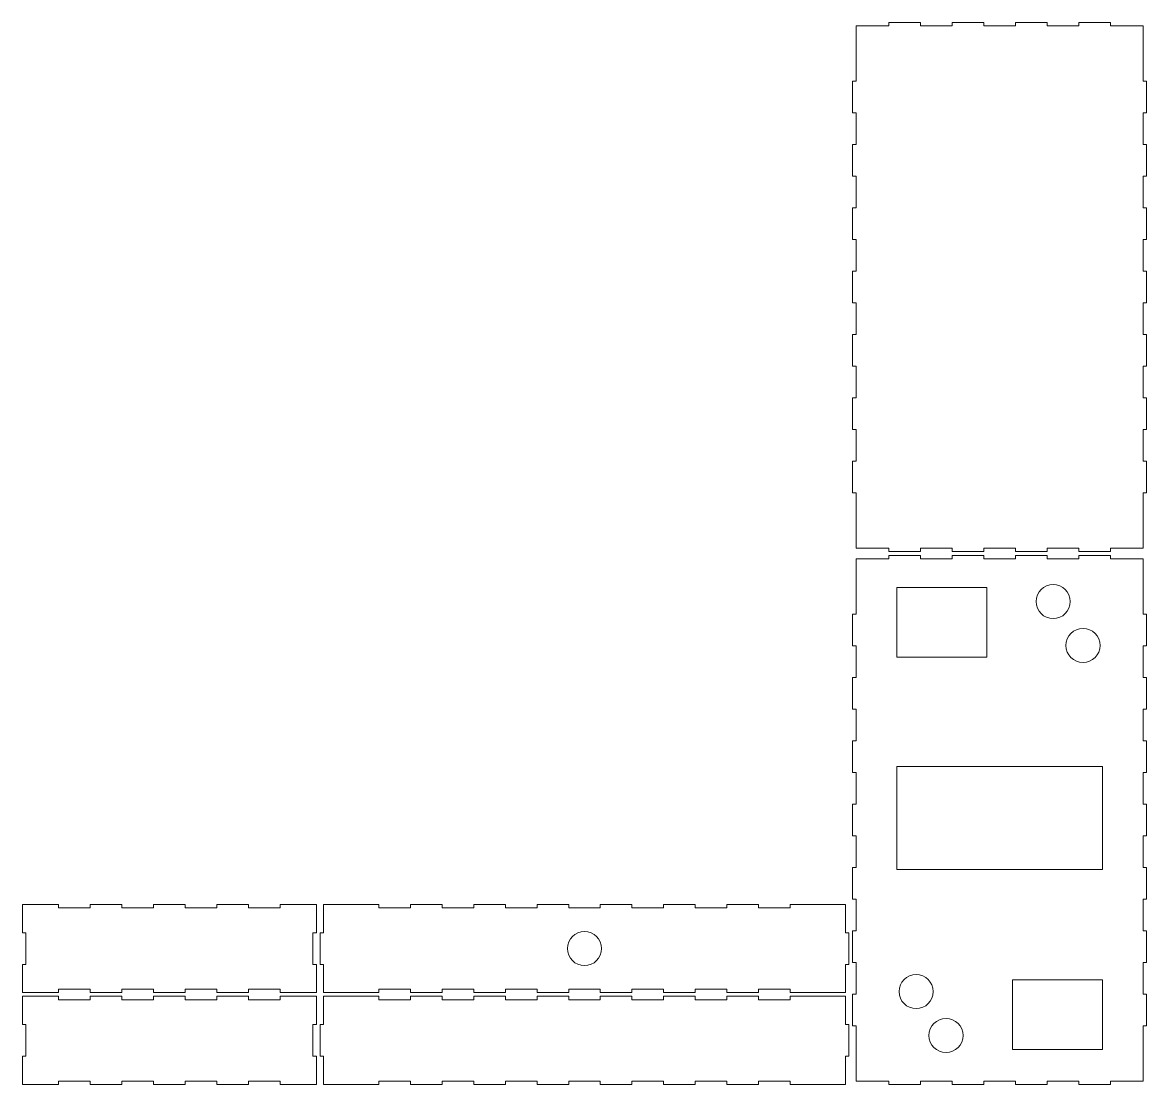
# Model space of a CAD drawing. Header units: inches. Extents: x 0 to 38.2, y 0 to 36.1.
import ezdxf

# ---------------------------------------------------------------- set-up
doc = ezdxf.new("R2010")
doc.units = ezdxf.units.IN
doc.header["$MEASUREMENT"] = 0
doc.layers.add('Layer 1', color=7, linetype='Continuous', lineweight=0)

# ---------------------------------------------------------------- blocks, each defined once
blk = doc.blocks.new('Block_0')
at = {"layer": 'Layer 1', "color": 1, "lineweight": 5, "true_color": 0xff0000}
for points, knots in [([(28.368, 36.007), (28.368, 36.007), (28.368, 34.124), (28.368, 34.124), (28.368, 34.124), (28.25, 34.124), (28.25, 34.124), (28.25, 34.124), (28.25, 33.047), (28.25, 33.047), (28.25, 33.047), (28.368, 33.047), (28.368, 33.047), (28.368, 33.047), (28.368, 31.97), (28.368, 31.97), (28.368, 31.97), (28.25, 31.97), (28.25, 31.97), (28.25, 31.97), (28.25, 30.894), (28.25, 30.894), (28.25, 30.894), (28.368, 30.894), (28.368, 30.894), (28.368, 30.894), (28.368, 29.817), (28.368, 29.817), (28.368, 29.817), (28.25, 29.817), (28.25, 29.817), (28.25, 29.817), (28.25, 28.74), (28.25, 28.74), (28.25, 28.74), (28.368, 28.74), (28.368, 28.74), (28.368, 28.74), (28.368, 27.663), (28.368, 27.663), (28.368, 27.663), (28.25, 27.663), (28.25, 27.663), (28.25, 27.663), (28.25, 26.587), (28.25, 26.587), (28.25, 26.587), (28.368, 26.587), (28.368, 26.587), (28.368, 26.587), (28.368, 25.51), (28.368, 25.51), (28.368, 25.51), (28.25, 25.51), (28.25, 25.51), (28.25, 25.51), (28.25, 24.433), (28.25, 24.433), (28.25, 24.433), (28.368, 24.433), (28.368, 24.433), (28.368, 24.433), (28.368, 23.356), (28.368, 23.356), (28.368, 23.356), (28.25, 23.356), (28.25, 23.356), (28.25, 23.356), (28.25, 22.28), (28.25, 22.28), (28.25, 22.28), (28.368, 22.28), (28.368, 22.28), (28.368, 22.28), (28.368, 21.203), (28.368, 21.203), (28.368, 21.203), (28.25, 21.203), (28.25, 21.203), (28.25, 21.203), (28.25, 20.126), (28.25, 20.126), (28.25, 20.126), (28.368, 20.126), (28.368, 20.126), (28.368, 20.126), (28.368, 19.049), (28.368, 19.049), (28.368, 19.049), (28.368, 18.243), (28.368, 18.243), (28.368, 18.243), (29.481, 18.243), (29.481, 18.243), (29.481, 18.243), (29.481, 18.125), (29.481, 18.125), (29.481, 18.125), (30.558, 18.125), (30.558, 18.125), (30.558, 18.125), (30.558, 18.243), (30.558, 18.243), (30.558, 18.243), (31.635, 18.243), (31.635, 18.243), (31.635, 18.243), (31.635, 18.125), (31.635, 18.125), (31.635, 18.125), (32.712, 18.125), (32.712, 18.125), (32.712, 18.125), (32.712, 18.243), (32.712, 18.243), (32.712, 18.243), (33.788, 18.243), (33.788, 18.243), (33.788, 18.243), (33.788, 18.125), (33.788, 18.125), (33.788, 18.125), (34.865, 18.125), (34.865, 18.125), (34.865, 18.125), (34.865, 18.243), (34.865, 18.243), (34.865, 18.243), (35.942, 18.243), (35.942, 18.243), (35.942, 18.243), (35.942, 18.125), (35.942, 18.125), (35.942, 18.125), (37.019, 18.125), (37.019, 18.125), (37.019, 18.125), (37.019, 18.243), (37.019, 18.243), (37.019, 18.243), (38.132, 18.243), (38.132, 18.243), (38.132, 18.243), (38.132, 20.126), (38.132, 20.126), (38.132, 20.126), (38.25, 20.126), (38.25, 20.126), (38.25, 20.126), (38.25, 21.203), (38.25, 21.203), (38.25, 21.203), (38.132, 21.203), (38.132, 21.203), (38.132, 21.203), (38.132, 22.28), (38.132, 22.28), (38.132, 22.28), (38.25, 22.28), (38.25, 22.28), (38.25, 22.28), (38.25, 23.356), (38.25, 23.356), (38.25, 23.356), (38.132, 23.356), (38.132, 23.356), (38.132, 23.356), (38.132, 24.433), (38.132, 24.433), (38.132, 24.433), (38.25, 24.433), (38.25, 24.433), (38.25, 24.433), (38.25, 25.51), (38.25, 25.51), (38.25, 25.51), (38.132, 25.51), (38.132, 25.51), (38.132, 25.51), (38.132, 26.587), (38.132, 26.587), (38.132, 26.587), (38.25, 26.587), (38.25, 26.587), (38.25, 26.587), (38.25, 27.663), (38.25, 27.663), (38.25, 27.663), (38.132, 27.663), (38.132, 27.663), (38.132, 27.663), (38.132, 28.74), (38.132, 28.74), (38.132, 28.74), (38.25, 28.74), (38.25, 28.74), (38.25, 28.74), (38.25, 29.817), (38.25, 29.817), (38.25, 29.817), (38.132, 29.817), (38.132, 29.817), (38.132, 29.817), (38.132, 30.894), (38.132, 30.894), (38.132, 30.894), (38.25, 30.894), (38.25, 30.894), (38.25, 30.894), (38.25, 31.97), (38.25, 31.97), (38.25, 31.97), (38.132, 31.97), (38.132, 31.97), (38.132, 31.97), (38.132, 33.047), (38.132, 33.047), (38.132, 33.047), (38.25, 33.047), (38.25, 33.047), (38.25, 33.047), (38.25, 34.124), (38.25, 34.124), (38.25, 34.124), (38.132, 34.124), (38.132, 34.124), (38.132, 34.124), (38.132, 35.201), (38.132, 35.201), (38.132, 35.201), (38.132, 36.007), (38.132, 36.007), (38.132, 36.007), (37.019, 36.007), (37.019, 36.007), (37.019, 36.007), (37.019, 36.125), (37.019, 36.125), (37.019, 36.125), (35.942, 36.125), (35.942, 36.125), (35.942, 36.125), (35.942, 36.007), (35.942, 36.007), (35.942, 36.007), (34.865, 36.007), (34.865, 36.007), (34.865, 36.007), (34.865, 36.125), (34.865, 36.125), (34.865, 36.125), (33.788, 36.125), (33.788, 36.125), (33.788, 36.125), (33.788, 36.007), (33.788, 36.007), (33.788, 36.007), (32.712, 36.007), (32.712, 36.007), (32.712, 36.007), (32.712, 36.125), (32.712, 36.125), (32.712, 36.125), (31.635, 36.125), (31.635, 36.125), (31.635, 36.125), (31.635, 36.007), (31.635, 36.007), (31.635, 36.007), (30.558, 36.007), (30.558, 36.007), (30.558, 36.007), (30.558, 36.125), (30.558, 36.125), (30.558, 36.125), (29.481, 36.125), (29.481, 36.125), (29.481, 36.125), (29.481, 36.007), (29.481, 36.007), (29.481, 36.007), (28.368, 36.007), (28.368, 36.007)], [0, 0, 0, 0, 1, 1, 1, 2, 2, 2, 3, 3, 3, 4, 4, 4, 5, 5, 5, 6, 6, 6, 7, 7, 7, 8, 8, 8, 9, 9, 9, 10, 10, 10, 11, 11, 11, 12, 12, 12, 13, 13, 13, 14, 14, 14, 15, 15, 15, 16, 16, 16, 17, 17, 17, 18, 18, 18, 19, 19, 19, 20, 20, 20, 21, 21, 21, 22, 22, 22, 23, 23, 23, 24, 24, 24, 25, 25, 25, 26, 26, 26, 27, 27, 27, 28, 28, 28, 29, 29, 29, 30, 30, 30, 31, 31, 31, 32, 32, 32, 33, 33, 33, 34, 34, 34, 35, 35, 35, 36, 36, 36, 37, 37, 37, 38, 38, 38, 39, 39, 39, 40, 40, 40, 41, 41, 41, 42, 42, 42, 43, 43, 43, 44, 44, 44, 45, 45, 45, 46, 46, 46, 47, 47, 47, 48, 48, 48, 49, 49, 49, 50, 50, 50, 51, 51, 51, 52, 52, 52, 53, 53, 53, 54, 54, 54, 55, 55, 55, 56, 56, 56, 57, 57, 57, 58, 58, 58, 59, 59, 59, 60, 60, 60, 61, 61, 61, 62, 62, 62, 63, 63, 63, 64, 64, 64, 65, 65, 65, 66, 66, 66, 67, 67, 67, 68, 68, 68, 69, 69, 69, 70, 70, 70, 71, 71, 71, 72, 72, 72, 73, 73, 73, 74, 74, 74, 75, 75, 75, 76, 76, 76, 77, 77, 77, 78, 78, 78, 79, 79, 79, 80, 80, 80, 81, 81, 81, 82, 82, 82, 83, 83, 83, 84, 84, 84, 85, 85, 85, 86, 86, 86, 87, 87, 87, 88, 88, 88, 89, 89, 89, 90, 90, 90, 91, 91, 91, 92, 92, 92, 93, 93, 93, 94, 94, 94, 94]), ([(28.368, 17.882), (28.368, 17.882), (28.368, 15.999), (28.368, 15.999), (28.368, 15.999), (28.25, 15.999), (28.25, 15.999), (28.25, 15.999), (28.25, 14.922), (28.25, 14.922), (28.25, 14.922), (28.368, 14.922), (28.368, 14.922), (28.368, 14.922), (28.368, 13.845), (28.368, 13.845), (28.368, 13.845), (28.25, 13.845), (28.25, 13.845), (28.25, 13.845), (28.25, 12.769), (28.25, 12.769), (28.25, 12.769), (28.368, 12.769), (28.368, 12.769), (28.368, 12.769), (28.368, 11.692), (28.368, 11.692), (28.368, 11.692), (28.25, 11.692), (28.25, 11.692), (28.25, 11.692), (28.25, 10.615), (28.25, 10.615), (28.25, 10.615), (28.368, 10.615), (28.368, 10.615), (28.368, 10.615), (28.368, 9.538), (28.368, 9.538), (28.368, 9.538), (28.25, 9.538), (28.25, 9.538), (28.25, 9.538), (28.25, 8.462), (28.25, 8.462), (28.25, 8.462), (28.368, 8.462), (28.368, 8.462), (28.368, 8.462), (28.368, 7.385), (28.368, 7.385), (28.368, 7.385), (28.25, 7.385), (28.25, 7.385), (28.25, 7.385), (28.25, 6.308), (28.25, 6.308), (28.25, 6.308), (28.368, 6.308), (28.368, 6.308), (28.368, 6.308), (28.368, 5.231), (28.368, 5.231), (28.368, 5.231), (28.25, 5.231), (28.25, 5.231), (28.25, 5.231), (28.25, 4.155), (28.25, 4.155), (28.25, 4.155), (28.368, 4.155), (28.368, 4.155), (28.368, 4.155), (28.368, 3.078), (28.368, 3.078), (28.368, 3.078), (28.25, 3.078), (28.25, 3.078), (28.25, 3.078), (28.25, 2.001), (28.25, 2.001), (28.25, 2.001), (28.368, 2.001), (28.368, 2.001), (28.368, 2.001), (28.368, 0.924), (28.368, 0.924), (28.368, 0.924), (28.368, 0.118), (28.368, 0.118), (28.368, 0.118), (29.481, 0.118), (29.481, 0.118), (29.481, 0.118), (29.481, 0), (29.481, 0), (29.481, 0), (30.558, 0), (30.558, 0), (30.558, 0), (30.558, 0.118), (30.558, 0.118), (30.558, 0.118), (31.635, 0.118), (31.635, 0.118), (31.635, 0.118), (31.635, 0), (31.635, 0), (31.635, 0), (32.712, 0), (32.712, 0), (32.712, 0), (32.712, 0.118), (32.712, 0.118), (32.712, 0.118), (33.788, 0.118), (33.788, 0.118), (33.788, 0.118), (33.788, 0), (33.788, 0), (33.788, 0), (34.865, 0), (34.865, 0), (34.865, 0), (34.865, 0.118), (34.865, 0.118), (34.865, 0.118), (35.942, 0.118), (35.942, 0.118), (35.942, 0.118), (35.942, 0), (35.942, 0), (35.942, 0), (37.019, 0), (37.019, 0), (37.019, 0), (37.019, 0.118), (37.019, 0.118), (37.019, 0.118), (38.132, 0.118), (38.132, 0.118), (38.132, 0.118), (38.132, 2.001), (38.132, 2.001), (38.132, 2.001), (38.25, 2.001), (38.25, 2.001), (38.25, 2.001), (38.25, 3.078), (38.25, 3.078), (38.25, 3.078), (38.132, 3.078), (38.132, 3.078), (38.132, 3.078), (38.132, 4.155), (38.132, 4.155), (38.132, 4.155), (38.25, 4.155), (38.25, 4.155), (38.25, 4.155), (38.25, 5.231), (38.25, 5.231), (38.25, 5.231), (38.132, 5.231), (38.132, 5.231), (38.132, 5.231), (38.132, 6.308), (38.132, 6.308), (38.132, 6.308), (38.25, 6.308), (38.25, 6.308), (38.25, 6.308), (38.25, 7.385), (38.25, 7.385), (38.25, 7.385), (38.132, 7.385), (38.132, 7.385), (38.132, 7.385), (38.132, 8.462), (38.132, 8.462), (38.132, 8.462), (38.25, 8.462), (38.25, 8.462), (38.25, 8.462), (38.25, 9.538), (38.25, 9.538), (38.25, 9.538), (38.132, 9.538), (38.132, 9.538), (38.132, 9.538), (38.132, 10.615), (38.132, 10.615), (38.132, 10.615), (38.25, 10.615), (38.25, 10.615), (38.25, 10.615), (38.25, 11.692), (38.25, 11.692), (38.25, 11.692), (38.132, 11.692), (38.132, 11.692), (38.132, 11.692), (38.132, 12.769), (38.132, 12.769), (38.132, 12.769), (38.25, 12.769), (38.25, 12.769), (38.25, 12.769), (38.25, 13.845), (38.25, 13.845), (38.25, 13.845), (38.132, 13.845), (38.132, 13.845), (38.132, 13.845), (38.132, 14.922), (38.132, 14.922), (38.132, 14.922), (38.25, 14.922), (38.25, 14.922), (38.25, 14.922), (38.25, 15.999), (38.25, 15.999), (38.25, 15.999), (38.132, 15.999), (38.132, 15.999), (38.132, 15.999), (38.132, 17.076), (38.132, 17.076), (38.132, 17.076), (38.132, 17.882), (38.132, 17.882), (38.132, 17.882), (37.019, 17.882), (37.019, 17.882), (37.019, 17.882), (37.019, 18), (37.019, 18), (37.019, 18), (35.942, 18), (35.942, 18), (35.942, 18), (35.942, 17.882), (35.942, 17.882), (35.942, 17.882), (34.865, 17.882), (34.865, 17.882), (34.865, 17.882), (34.865, 18), (34.865, 18), (34.865, 18), (33.788, 18), (33.788, 18), (33.788, 18), (33.788, 17.882), (33.788, 17.882), (33.788, 17.882), (32.712, 17.882), (32.712, 17.882), (32.712, 17.882), (32.712, 18), (32.712, 18), (32.712, 18), (31.635, 18), (31.635, 18), (31.635, 18), (31.635, 17.882), (31.635, 17.882), (31.635, 17.882), (30.558, 17.882), (30.558, 17.882), (30.558, 17.882), (30.558, 18), (30.558, 18), (30.558, 18), (29.481, 18), (29.481, 18), (29.481, 18), (29.481, 17.882), (29.481, 17.882), (29.481, 17.882), (28.368, 17.882), (28.368, 17.882)], [0, 0, 0, 0, 1, 1, 1, 2, 2, 2, 3, 3, 3, 4, 4, 4, 5, 5, 5, 6, 6, 6, 7, 7, 7, 8, 8, 8, 9, 9, 9, 10, 10, 10, 11, 11, 11, 12, 12, 12, 13, 13, 13, 14, 14, 14, 15, 15, 15, 16, 16, 16, 17, 17, 17, 18, 18, 18, 19, 19, 19, 20, 20, 20, 21, 21, 21, 22, 22, 22, 23, 23, 23, 24, 24, 24, 25, 25, 25, 26, 26, 26, 27, 27, 27, 28, 28, 28, 29, 29, 29, 30, 30, 30, 31, 31, 31, 32, 32, 32, 33, 33, 33, 34, 34, 34, 35, 35, 35, 36, 36, 36, 37, 37, 37, 38, 38, 38, 39, 39, 39, 40, 40, 40, 41, 41, 41, 42, 42, 42, 43, 43, 43, 44, 44, 44, 45, 45, 45, 46, 46, 46, 47, 47, 47, 48, 48, 48, 49, 49, 49, 50, 50, 50, 51, 51, 51, 52, 52, 52, 53, 53, 53, 54, 54, 54, 55, 55, 55, 56, 56, 56, 57, 57, 57, 58, 58, 58, 59, 59, 59, 60, 60, 60, 61, 61, 61, 62, 62, 62, 63, 63, 63, 64, 64, 64, 65, 65, 65, 66, 66, 66, 67, 67, 67, 68, 68, 68, 69, 69, 69, 70, 70, 70, 71, 71, 71, 72, 72, 72, 73, 73, 73, 74, 74, 74, 75, 75, 75, 76, 76, 76, 77, 77, 77, 78, 78, 78, 79, 79, 79, 80, 80, 80, 81, 81, 81, 82, 82, 82, 83, 83, 83, 84, 84, 84, 85, 85, 85, 86, 86, 86, 87, 87, 87, 88, 88, 88, 89, 89, 89, 90, 90, 90, 91, 91, 91, 92, 92, 92, 93, 93, 93, 94, 94, 94, 94]), ([(0, 6.125), (0, 6.125), (0, 5.163), (0, 5.163), (0, 5.163), (0.118, 5.163), (0.118, 5.163), (0.118, 5.163), (0.118, 4.087), (0.118, 4.087), (0.118, 4.087), (0, 4.087), (0, 4.087), (0, 4.087), (0, 3.125), (0, 3.125), (0, 3.125), (1.231, 3.125), (1.231, 3.125), (1.231, 3.125), (1.231, 3.243), (1.231, 3.243), (1.231, 3.243), (2.308, 3.243), (2.308, 3.243), (2.308, 3.243), (2.308, 3.125), (2.308, 3.125), (2.308, 3.125), (3.385, 3.125), (3.385, 3.125), (3.385, 3.125), (3.385, 3.243), (3.385, 3.243), (3.385, 3.243), (4.462, 3.243), (4.462, 3.243), (4.462, 3.243), (4.462, 3.125), (4.462, 3.125), (4.462, 3.125), (5.538, 3.125), (5.538, 3.125), (5.538, 3.125), (5.538, 3.243), (5.538, 3.243), (5.538, 3.243), (6.615, 3.243), (6.615, 3.243), (6.615, 3.243), (6.615, 3.125), (6.615, 3.125), (6.615, 3.125), (7.692, 3.125), (7.692, 3.125), (7.692, 3.125), (7.692, 3.243), (7.692, 3.243), (7.692, 3.243), (8.769, 3.243), (8.769, 3.243), (8.769, 3.243), (8.769, 3.125), (8.769, 3.125), (8.769, 3.125), (10, 3.125), (10, 3.125), (10, 3.125), (10, 4.087), (10, 4.087), (10, 4.087), (9.882, 4.087), (9.882, 4.087), (9.882, 4.087), (9.882, 5.163), (9.882, 5.163), (9.882, 5.163), (10, 5.163), (10, 5.163), (10, 5.163), (10, 6.125), (10, 6.125), (10, 6.125), (8.769, 6.125), (8.769, 6.125), (8.769, 6.125), (8.769, 6.007), (8.769, 6.007), (8.769, 6.007), (7.692, 6.007), (7.692, 6.007), (7.692, 6.007), (7.692, 6.125), (7.692, 6.125), (7.692, 6.125), (6.615, 6.125), (6.615, 6.125), (6.615, 6.125), (6.615, 6.007), (6.615, 6.007), (6.615, 6.007), (5.538, 6.007), (5.538, 6.007), (5.538, 6.007), (5.538, 6.125), (5.538, 6.125), (5.538, 6.125), (4.462, 6.125), (4.462, 6.125), (4.462, 6.125), (4.462, 6.007), (4.462, 6.007), (4.462, 6.007), (3.385, 6.007), (3.385, 6.007), (3.385, 6.007), (3.385, 6.125), (3.385, 6.125), (3.385, 6.125), (2.308, 6.125), (2.308, 6.125), (2.308, 6.125), (2.308, 6.007), (2.308, 6.007), (2.308, 6.007), (1.231, 6.007), (1.231, 6.007), (1.231, 6.007), (1.231, 6.125), (1.231, 6.125), (1.231, 6.125), (0, 6.125), (0, 6.125)], [0, 0, 0, 0, 1, 1, 1, 2, 2, 2, 3, 3, 3, 4, 4, 4, 5, 5, 5, 6, 6, 6, 7, 7, 7, 8, 8, 8, 9, 9, 9, 10, 10, 10, 11, 11, 11, 12, 12, 12, 13, 13, 13, 14, 14, 14, 15, 15, 15, 16, 16, 16, 17, 17, 17, 18, 18, 18, 19, 19, 19, 20, 20, 20, 21, 21, 21, 22, 22, 22, 23, 23, 23, 24, 24, 24, 25, 25, 25, 26, 26, 26, 27, 27, 27, 28, 28, 28, 29, 29, 29, 30, 30, 30, 31, 31, 31, 32, 32, 32, 33, 33, 33, 34, 34, 34, 35, 35, 35, 36, 36, 36, 37, 37, 37, 38, 38, 38, 39, 39, 39, 40, 40, 40, 41, 41, 41, 42, 42, 42, 43, 43, 43, 44, 44, 44, 44]), ([(10.243, 6.125), (10.243, 6.125), (10.243, 5.163), (10.243, 5.163), (10.243, 5.163), (10.125, 5.163), (10.125, 5.163), (10.125, 5.163), (10.125, 4.087), (10.125, 4.087), (10.125, 4.087), (10.243, 4.087), (10.243, 4.087), (10.243, 4.087), (10.243, 3.125), (10.243, 3.125), (10.243, 3.125), (12.126, 3.125), (12.126, 3.125), (12.126, 3.125), (12.126, 3.243), (12.126, 3.243), (12.126, 3.243), (13.203, 3.243), (13.203, 3.243), (13.203, 3.243), (13.203, 3.125), (13.203, 3.125), (13.203, 3.125), (14.28, 3.125), (14.28, 3.125), (14.28, 3.125), (14.28, 3.243), (14.28, 3.243), (14.28, 3.243), (15.356, 3.243), (15.356, 3.243), (15.356, 3.243), (15.356, 3.125), (15.356, 3.125), (15.356, 3.125), (16.433, 3.125), (16.433, 3.125), (16.433, 3.125), (16.433, 3.243), (16.433, 3.243), (16.433, 3.243), (17.51, 3.243), (17.51, 3.243), (17.51, 3.243), (17.51, 3.125), (17.51, 3.125), (17.51, 3.125), (18.587, 3.125), (18.587, 3.125), (18.587, 3.125), (18.587, 3.243), (18.587, 3.243), (18.587, 3.243), (19.663, 3.243), (19.663, 3.243), (19.663, 3.243), (19.663, 3.125), (19.663, 3.125), (19.663, 3.125), (20.74, 3.125), (20.74, 3.125), (20.74, 3.125), (20.74, 3.243), (20.74, 3.243), (20.74, 3.243), (21.817, 3.243), (21.817, 3.243), (21.817, 3.243), (21.817, 3.125), (21.817, 3.125), (21.817, 3.125), (22.894, 3.125), (22.894, 3.125), (22.894, 3.125), (22.894, 3.243), (22.894, 3.243), (22.894, 3.243), (23.97, 3.243), (23.97, 3.243), (23.97, 3.243), (23.97, 3.125), (23.97, 3.125), (23.97, 3.125), (25.047, 3.125), (25.047, 3.125), (25.047, 3.125), (25.047, 3.243), (25.047, 3.243), (25.047, 3.243), (26.124, 3.243), (26.124, 3.243), (26.124, 3.243), (26.124, 3.125), (26.124, 3.125), (26.124, 3.125), (27.201, 3.125), (27.201, 3.125), (27.201, 3.125), (28.007, 3.125), (28.007, 3.125), (28.007, 3.125), (28.007, 4.087), (28.007, 4.087), (28.007, 4.087), (28.125, 4.087), (28.125, 4.087), (28.125, 4.087), (28.125, 5.163), (28.125, 5.163), (28.125, 5.163), (28.007, 5.163), (28.007, 5.163), (28.007, 5.163), (28.007, 6.125), (28.007, 6.125), (28.007, 6.125), (26.124, 6.125), (26.124, 6.125), (26.124, 6.125), (26.124, 6.007), (26.124, 6.007), (26.124, 6.007), (25.047, 6.007), (25.047, 6.007), (25.047, 6.007), (25.047, 6.125), (25.047, 6.125), (25.047, 6.125), (23.97, 6.125), (23.97, 6.125), (23.97, 6.125), (23.97, 6.007), (23.97, 6.007), (23.97, 6.007), (22.894, 6.007), (22.894, 6.007), (22.894, 6.007), (22.894, 6.125), (22.894, 6.125), (22.894, 6.125), (21.817, 6.125), (21.817, 6.125), (21.817, 6.125), (21.817, 6.007), (21.817, 6.007), (21.817, 6.007), (20.74, 6.007), (20.74, 6.007), (20.74, 6.007), (20.74, 6.125), (20.74, 6.125), (20.74, 6.125), (19.663, 6.125), (19.663, 6.125), (19.663, 6.125), (19.663, 6.007), (19.663, 6.007), (19.663, 6.007), (18.587, 6.007), (18.587, 6.007), (18.587, 6.007), (18.587, 6.125), (18.587, 6.125), (18.587, 6.125), (17.51, 6.125), (17.51, 6.125), (17.51, 6.125), (17.51, 6.007), (17.51, 6.007), (17.51, 6.007), (16.433, 6.007), (16.433, 6.007), (16.433, 6.007), (16.433, 6.125), (16.433, 6.125), (16.433, 6.125), (15.356, 6.125), (15.356, 6.125), (15.356, 6.125), (15.356, 6.007), (15.356, 6.007), (15.356, 6.007), (14.28, 6.007), (14.28, 6.007), (14.28, 6.007), (14.28, 6.125), (14.28, 6.125), (14.28, 6.125), (13.203, 6.125), (13.203, 6.125), (13.203, 6.125), (13.203, 6.007), (13.203, 6.007), (13.203, 6.007), (12.126, 6.007), (12.126, 6.007), (12.126, 6.007), (12.126, 6.125), (12.126, 6.125), (12.126, 6.125), (11.049, 6.125), (11.049, 6.125), (11.049, 6.125), (10.243, 6.125), (10.243, 6.125)], [0, 0, 0, 0, 1, 1, 1, 2, 2, 2, 3, 3, 3, 4, 4, 4, 5, 5, 5, 6, 6, 6, 7, 7, 7, 8, 8, 8, 9, 9, 9, 10, 10, 10, 11, 11, 11, 12, 12, 12, 13, 13, 13, 14, 14, 14, 15, 15, 15, 16, 16, 16, 17, 17, 17, 18, 18, 18, 19, 19, 19, 20, 20, 20, 21, 21, 21, 22, 22, 22, 23, 23, 23, 24, 24, 24, 25, 25, 25, 26, 26, 26, 27, 27, 27, 28, 28, 28, 29, 29, 29, 30, 30, 30, 31, 31, 31, 32, 32, 32, 33, 33, 33, 34, 34, 34, 35, 35, 35, 36, 36, 36, 37, 37, 37, 38, 38, 38, 39, 39, 39, 40, 40, 40, 41, 41, 41, 42, 42, 42, 43, 43, 43, 44, 44, 44, 45, 45, 45, 46, 46, 46, 47, 47, 47, 48, 48, 48, 49, 49, 49, 50, 50, 50, 51, 51, 51, 52, 52, 52, 53, 53, 53, 54, 54, 54, 55, 55, 55, 56, 56, 56, 57, 57, 57, 58, 58, 58, 59, 59, 59, 60, 60, 60, 61, 61, 61, 62, 62, 62, 63, 63, 63, 64, 64, 64, 65, 65, 65, 66, 66, 66, 67, 67, 67, 68, 68, 68, 69, 69, 69, 70, 70, 70, 70]), ([(0, 3), (0, 3), (0, 2.038), (0, 2.038), (0, 2.038), (0.118, 2.038), (0.118, 2.038), (0.118, 2.038), (0.118, 0.962), (0.118, 0.962), (0.118, 0.962), (0, 0.962), (0, 0.962), (0, 0.962), (0, 0), (0, 0), (0, 0), (1.231, 0), (1.231, 0), (1.231, 0), (1.231, 0.118), (1.231, 0.118), (1.231, 0.118), (2.308, 0.118), (2.308, 0.118), (2.308, 0.118), (2.308, 0), (2.308, 0), (2.308, 0), (3.385, 0), (3.385, 0), (3.385, 0), (3.385, 0.118), (3.385, 0.118), (3.385, 0.118), (4.462, 0.118), (4.462, 0.118), (4.462, 0.118), (4.462, 0), (4.462, 0), (4.462, 0), (5.538, 0), (5.538, 0), (5.538, 0), (5.538, 0.118), (5.538, 0.118), (5.538, 0.118), (6.615, 0.118), (6.615, 0.118), (6.615, 0.118), (6.615, 0), (6.615, 0), (6.615, 0), (7.692, 0), (7.692, 0), (7.692, 0), (7.692, 0.118), (7.692, 0.118), (7.692, 0.118), (8.769, 0.118), (8.769, 0.118), (8.769, 0.118), (8.769, 0), (8.769, 0), (8.769, 0), (10, 0), (10, 0), (10, 0), (10, 0.962), (10, 0.962), (10, 0.962), (9.882, 0.962), (9.882, 0.962), (9.882, 0.962), (9.882, 2.038), (9.882, 2.038), (9.882, 2.038), (10, 2.038), (10, 2.038), (10, 2.038), (10, 3), (10, 3), (10, 3), (8.769, 3), (8.769, 3), (8.769, 3), (8.769, 2.882), (8.769, 2.882), (8.769, 2.882), (7.692, 2.882), (7.692, 2.882), (7.692, 2.882), (7.692, 3), (7.692, 3), (7.692, 3), (6.615, 3), (6.615, 3), (6.615, 3), (6.615, 2.882), (6.615, 2.882), (6.615, 2.882), (5.538, 2.882), (5.538, 2.882), (5.538, 2.882), (5.538, 3), (5.538, 3), (5.538, 3), (4.462, 3), (4.462, 3), (4.462, 3), (4.462, 2.882), (4.462, 2.882), (4.462, 2.882), (3.385, 2.882), (3.385, 2.882), (3.385, 2.882), (3.385, 3), (3.385, 3), (3.385, 3), (2.308, 3), (2.308, 3), (2.308, 3), (2.308, 2.882), (2.308, 2.882), (2.308, 2.882), (1.231, 2.882), (1.231, 2.882), (1.231, 2.882), (1.231, 3), (1.231, 3), (1.231, 3), (0, 3), (0, 3)], [0, 0, 0, 0, 1, 1, 1, 2, 2, 2, 3, 3, 3, 4, 4, 4, 5, 5, 5, 6, 6, 6, 7, 7, 7, 8, 8, 8, 9, 9, 9, 10, 10, 10, 11, 11, 11, 12, 12, 12, 13, 13, 13, 14, 14, 14, 15, 15, 15, 16, 16, 16, 17, 17, 17, 18, 18, 18, 19, 19, 19, 20, 20, 20, 21, 21, 21, 22, 22, 22, 23, 23, 23, 24, 24, 24, 25, 25, 25, 26, 26, 26, 27, 27, 27, 28, 28, 28, 29, 29, 29, 30, 30, 30, 31, 31, 31, 32, 32, 32, 33, 33, 33, 34, 34, 34, 35, 35, 35, 36, 36, 36, 37, 37, 37, 38, 38, 38, 39, 39, 39, 40, 40, 40, 41, 41, 41, 42, 42, 42, 43, 43, 43, 44, 44, 44, 44]), ([(10.243, 3), (10.243, 3), (10.243, 2.038), (10.243, 2.038), (10.243, 2.038), (10.125, 2.038), (10.125, 2.038), (10.125, 2.038), (10.125, 0.962), (10.125, 0.962), (10.125, 0.962), (10.243, 0.962), (10.243, 0.962), (10.243, 0.962), (10.243, 0), (10.243, 0), (10.243, 0), (12.126, 0), (12.126, 0), (12.126, 0), (12.126, 0.118), (12.126, 0.118), (12.126, 0.118), (13.203, 0.118), (13.203, 0.118), (13.203, 0.118), (13.203, 0), (13.203, 0), (13.203, 0), (14.28, 0), (14.28, 0), (14.28, 0), (14.28, 0.118), (14.28, 0.118), (14.28, 0.118), (15.356, 0.118), (15.356, 0.118), (15.356, 0.118), (15.356, 0), (15.356, 0), (15.356, 0), (16.433, 0), (16.433, 0), (16.433, 0), (16.433, 0.118), (16.433, 0.118), (16.433, 0.118), (17.51, 0.118), (17.51, 0.118), (17.51, 0.118), (17.51, 0), (17.51, 0), (17.51, 0), (18.587, 0), (18.587, 0), (18.587, 0), (18.587, 0.118), (18.587, 0.118), (18.587, 0.118), (19.663, 0.118), (19.663, 0.118), (19.663, 0.118), (19.663, 0), (19.663, 0), (19.663, 0), (20.74, 0), (20.74, 0), (20.74, 0), (20.74, 0.118), (20.74, 0.118), (20.74, 0.118), (21.817, 0.118), (21.817, 0.118), (21.817, 0.118), (21.817, 0), (21.817, 0), (21.817, 0), (22.894, 0), (22.894, 0), (22.894, 0), (22.894, 0.118), (22.894, 0.118), (22.894, 0.118), (23.97, 0.118), (23.97, 0.118), (23.97, 0.118), (23.97, 0), (23.97, 0), (23.97, 0), (25.047, 0), (25.047, 0), (25.047, 0), (25.047, 0.118), (25.047, 0.118), (25.047, 0.118), (26.124, 0.118), (26.124, 0.118), (26.124, 0.118), (26.124, 0), (26.124, 0), (26.124, 0), (27.201, 0), (27.201, 0), (27.201, 0), (28.007, 0), (28.007, 0), (28.007, 0), (28.007, 0.962), (28.007, 0.962), (28.007, 0.962), (28.125, 0.962), (28.125, 0.962), (28.125, 0.962), (28.125, 2.038), (28.125, 2.038), (28.125, 2.038), (28.007, 2.038), (28.007, 2.038), (28.007, 2.038), (28.007, 3), (28.007, 3), (28.007, 3), (26.124, 3), (26.124, 3), (26.124, 3), (26.124, 2.882), (26.124, 2.882), (26.124, 2.882), (25.047, 2.882), (25.047, 2.882), (25.047, 2.882), (25.047, 3), (25.047, 3), (25.047, 3), (23.97, 3), (23.97, 3), (23.97, 3), (23.97, 2.882), (23.97, 2.882), (23.97, 2.882), (22.894, 2.882), (22.894, 2.882), (22.894, 2.882), (22.894, 3), (22.894, 3), (22.894, 3), (21.817, 3), (21.817, 3), (21.817, 3), (21.817, 2.882), (21.817, 2.882), (21.817, 2.882), (20.74, 2.882), (20.74, 2.882), (20.74, 2.882), (20.74, 3), (20.74, 3), (20.74, 3), (19.663, 3), (19.663, 3), (19.663, 3), (19.663, 2.882), (19.663, 2.882), (19.663, 2.882), (18.587, 2.882), (18.587, 2.882), (18.587, 2.882), (18.587, 3), (18.587, 3), (18.587, 3), (17.51, 3), (17.51, 3), (17.51, 3), (17.51, 2.882), (17.51, 2.882), (17.51, 2.882), (16.433, 2.882), (16.433, 2.882), (16.433, 2.882), (16.433, 3), (16.433, 3), (16.433, 3), (15.356, 3), (15.356, 3), (15.356, 3), (15.356, 2.882), (15.356, 2.882), (15.356, 2.882), (14.28, 2.882), (14.28, 2.882), (14.28, 2.882), (14.28, 3), (14.28, 3), (14.28, 3), (13.203, 3), (13.203, 3), (13.203, 3), (13.203, 2.882), (13.203, 2.882), (13.203, 2.882), (12.126, 2.882), (12.126, 2.882), (12.126, 2.882), (12.126, 3), (12.126, 3), (12.126, 3), (11.049, 3), (11.049, 3), (11.049, 3), (10.243, 3), (10.243, 3)], [0, 0, 0, 0, 1, 1, 1, 2, 2, 2, 3, 3, 3, 4, 4, 4, 5, 5, 5, 6, 6, 6, 7, 7, 7, 8, 8, 8, 9, 9, 9, 10, 10, 10, 11, 11, 11, 12, 12, 12, 13, 13, 13, 14, 14, 14, 15, 15, 15, 16, 16, 16, 17, 17, 17, 18, 18, 18, 19, 19, 19, 20, 20, 20, 21, 21, 21, 22, 22, 22, 23, 23, 23, 24, 24, 24, 25, 25, 25, 26, 26, 26, 27, 27, 27, 28, 28, 28, 29, 29, 29, 30, 30, 30, 31, 31, 31, 32, 32, 32, 33, 33, 33, 34, 34, 34, 35, 35, 35, 36, 36, 36, 37, 37, 37, 38, 38, 38, 39, 39, 39, 40, 40, 40, 41, 41, 41, 42, 42, 42, 43, 43, 43, 44, 44, 44, 45, 45, 45, 46, 46, 46, 47, 47, 47, 48, 48, 48, 49, 49, 49, 50, 50, 50, 51, 51, 51, 52, 52, 52, 53, 53, 53, 54, 54, 54, 55, 55, 55, 56, 56, 56, 57, 57, 57, 58, 58, 58, 59, 59, 59, 60, 60, 60, 61, 61, 61, 62, 62, 62, 63, 63, 63, 64, 64, 64, 65, 65, 65, 66, 66, 66, 67, 67, 67, 68, 68, 68, 69, 69, 69, 70, 70, 70, 70])]:
    blk.add_open_spline(points, degree=3, knots=knots, dxfattribs=at)

msp = doc.modelspace()

# ---------------------------------------------------------------- linework, layer by layer
at = {"layer": 'Layer 1', "color": 1, "lineweight": 5, "true_color": 0xff0000}
for points in [[(29.75, 16.908), (32.812, 16.908), (32.812, 14.533), (29.75, 14.533)], [(36.75, 7.312), (29.75, 7.312), (29.75, 10.812), (36.75, 10.812)], [(36.75, 1.188), (33.688, 1.188), (33.688, 3.563), (36.75, 3.563)]]:
    msp.add_lwpolyline(points, close=True, dxfattribs=at)
for centre in [(35.073, 16.429), (36.089, 14.935), (19.125, 4.625), (30.411, 3.161), (31.427, 1.667)]:
    msp.add_circle(centre, 0.581, dxfattribs=at)

# ---------------------------------------------------------------- block references
at = {"layer": 'Layer 1'}
msp.add_blockref('Block_0', (0, 0), dxfattribs=at)

doc.saveas('drawing.dxf')
